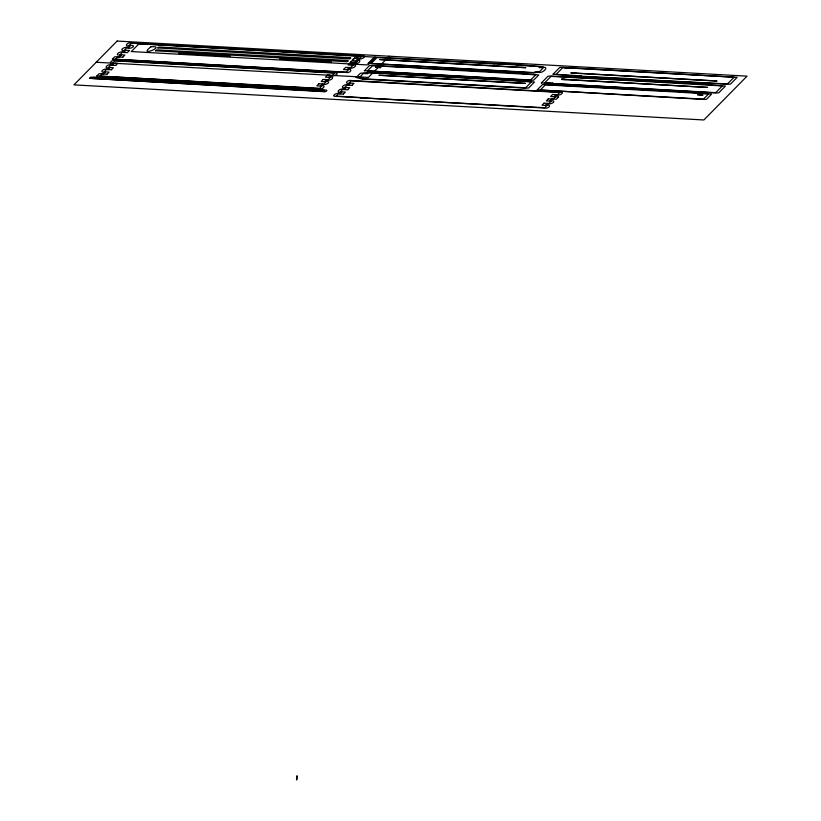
<?xml version="1.0" encoding="UTF-8"?>
<svg xmlns="http://www.w3.org/2000/svg" width="821" height="821" viewBox="0 0 821 821"><rect width="100%" height="100%" fill="white"/><g stroke="black" fill="none" stroke-linecap="round" stroke-linejoin="round"><path stroke-width="1.23" d="M296.535 779.95L296.709 776.173M296.956 779.529L297.13 775.753M112.764 63.032L114.909 60.857L334.629 73.1L332.484 75.275M389.257 56.208L368.362 77.42L96.231 62.252M129.379 50.522L127.276 52.626L122.206 52.411L119.958 54.699L124.884 55.048L122.822 57.131M178.732 53.416L230.034 56.239M279.612 59.04L279.869 58.876M350.69 62.006L354.61 58.117M343.578 69.467L345.641 67.425M418.843 68.174L419.603 67.886L396.389 66.891M360.758 97.586L360.101 97.802L544.785 107.715L546.93 105.54L542.014 105.201L543.954 103.22M516.563 65.208L517.322 64.9L494.109 63.915M580.94 75.881L580.18 76.179L629.902 78.57M629.881 78.621L629.143 78.908L702.53 82.705M122.791 57.193L117.701 56.988L115.443 59.276L346.257 72.145L348.504 69.857L343.599 69.518M115.71 65.423L110.609 65.218L108.464 67.394L113.401 67.743L111.44 69.713M111.41 69.775L106.32 69.58L104.175 71.755L109.101 72.104L107.141 74.075M107.12 74.136L102.02 73.931L99.875 76.117L319.595 88.36L321.74 86.174L316.855 85.856L318.825 83.886M230.003 56.31L178.752 53.468M279.848 58.814L330.914 61.862M330.914 61.914L279.633 59.091M354.59 58.045L357.166 58.25M350.157 62.796L355.267 62.991L357.525 60.703C351.634 61.986 351.521 58.291 356.488 58.178M356.119 62.334L350.7 62.057M345.641 67.373L350.762 67.568L353.02 65.28L348.135 64.951L350.177 62.858M327.363 75.091L330.021 75.142M323.064 79.442L328.184 79.637L330.329 77.461L325.444 77.133L327.415 75.163M318.774 83.804L323.895 83.999L326.04 81.823L321.185 81.505L323.064 79.504M396.369 66.953L372.56 65.711L367.439 70.904L530.623 79.996L535.744 74.803L418.895 68.246M351.983 85.394L346.893 85.199L344.738 87.375L349.674 87.724L347.714 89.694M347.714 89.746L342.593 89.551L340.448 91.736L345.374 92.075L343.414 94.056M343.394 94.117L338.293 93.912L336.148 96.098L360.778 97.535M494.088 63.987L377.034 57.542L371.164 63.494L534.338 72.587L534.81 71.755L539.223 71.95L543.317 67.804L539.028 67.527L540.208 66.634L516.583 65.259M485.365 79.216L368.28 72.792L367.736 73.705L363.323 73.51L359.229 77.656L363.6 77.974L362.41 78.744L525.594 87.837L531.464 81.884L485.365 79.165M552.554 94.446L557.675 94.641L559.819 92.465L351.183 80.838L349.038 83.013L353.964 83.362L352.014 85.333M548.254 98.807L553.375 99.002L555.509 96.837L550.614 96.488L552.554 94.497M543.954 103.169L549.075 103.364L551.23 101.178L546.345 100.86L548.305 98.879M624.976 80.407L551.045 76.374L544.415 83.106L549.27 82.777L553.118 83.106L552.276 83.537L715.758 92.65L722.388 85.918L624.997 80.345M662.455 91.285L545.39 84.85L540.28 90.033L703.464 99.125L708.574 93.943L662.475 91.223M702.468 82.634L727.468 83.937L734.107 77.205L570.626 68.092L566.511 68.461L562.765 67.65L556.125 74.383L580.94 75.84M115.217 63.176L117.69 63.381L115.73 65.352M563.247 79.144L561.626 79.216L707.62 87.406L561.646 79.401L562.621 79.565M572.719 72.751L570.985 72.843L717.061 81.002L570.995 72.977L572.494 73.202M572.955 72.751L575.952 73.131L573.212 73.254M563.996 79.175L566.521 79.545L563.504 79.637M356.519 58.024L360.039 58.373L356.14 62.273M357.094 58.075L359.865 58.414L362.04 56.126L131.227 43.256L128.979 45.545C138.144 44.313 131.329 49.958 126.721 47.834L124.464 50.122L129.4 50.471M131.329 51.549L366.371 64.88L368.188 64.746L375.618 57.183L140.565 43.882L138.79 43.985L131.329 51.549M155.446 50.779L345.261 61.606C347.519 62.458 350.177 60.087 346.421 60.426L158.658 49.968L156.298 50.009L155.446 50.779M157.889 47.936L347.714 58.763C349.992 59.605 352.763 57.203 348.874 57.583L161.111 47.125L158.669 47.187L157.889 47.936M375.659 67.312L380.708 67.568L375.659 67.312M379.713 59.564L525.871 67.691L379.743 59.543M379.128 75.265L525.286 83.393L379.128 75.265M697.768 94.764L702.817 95.02L697.768 94.764M558.547 96.981L556.371 99.187L551.517 99.197L549.926 100.809C558.444 99.895 551.127 105.345 547.227 103.559L545.637 105.17C552.851 103.99 548.644 109.162 544.508 108.003L335.871 96.375C329.826 96.714 337.482 91.644 340.151 93.717L341.741 92.106C334.085 93.358 340.376 87.242 344.451 89.356L346.041 87.744C338.385 88.996 344.666 82.88 348.74 85.004L350.331 83.383C343.352 84.532 347.334 79.37 351.46 80.55L560.096 92.178C566.387 91.747 558.393 96.888 555.817 94.836L554.216 96.457L558.547 96.981M89.489 78.323L323.043 91.634C325.732 92.742 329.313 89.54 324.623 90.023L93.594 77.153L90.587 77.236L89.489 78.323M96.847 75.943L319.318 88.637C323.443 89.961 327.004 84.337 320.447 85.805L322.037 84.194C325.947 86.082 333.213 80.571 324.747 81.443L326.337 79.832C330.422 81.946 336.723 75.85 329.036 77.092L330.627 75.47C333.244 77.564 341.156 72.422 334.906 72.812L115.186 60.58C111.051 59.369 107.479 64.869 114.057 63.412L112.467 65.023C108.382 62.909 102.03 69.015 109.757 67.763L108.167 69.385C104.123 67.373 97.74 73.387 105.468 72.125L103.877 73.736L99.023 73.746L96.847 75.943M112.415 59.112L345.969 72.422C350.115 73.757 353.892 67.969 347.211 69.477L348.904 67.763C352.835 69.693 360.111 64.038 351.716 64.9L353.42 63.186C357.504 65.331 363.99 59.061 356.232 60.323L357.925 58.609C360.604 60.713 368.475 55.51 362.318 55.838L131.504 42.979C127.368 41.82 123.058 47.125 130.272 45.914L128.569 47.639C124.669 45.771 117.187 51.446 125.757 50.492L124.063 52.216C120.164 50.348 112.672 56.023 121.251 55.069L119.548 56.793L114.704 56.803L112.415 59.112M356.211 77.492L361.907 79.011L526.22 88.155L528.621 88.001L534.502 82.028L508.856 79.873L367.654 72.464L360.327 73.315L356.211 77.492M368.136 63.33L534.061 72.874L537.94 72.176C541.993 74.403 550.409 66.203 542.589 67.466L543.245 66.758L517.825 64.633L376.408 57.224L374.037 57.357L368.136 63.33M364.421 70.729L531.249 80.314L533.65 80.16L538.771 74.947L513.125 72.802L371.934 65.393L369.563 65.526L364.421 70.729M537.252 89.869L704.09 99.454L706.491 99.3L711.612 94.087L685.966 91.931L544.764 84.532L542.404 84.655L537.252 89.869M541.388 82.931L716.6 92.968L718.775 92.814L725.425 86.061L698.609 83.845L550.203 76.045L548.048 76.179L541.388 82.931M553.108 74.218L579.903 76.466L728.319 84.255L730.495 84.101L737.145 77.348L561.913 67.332L559.737 67.486L553.108 74.218M117.126 41.05L73.941 84.871L703.874 119.969L747.059 76.148L117.126 41.05M93.543 77.451L92.506 78.488L323.32 91.347L324.346 90.31L93.543 77.451M150.879 46.818C136.85 57.952 167.812 45.278 150.879 46.818"/></g></svg>
